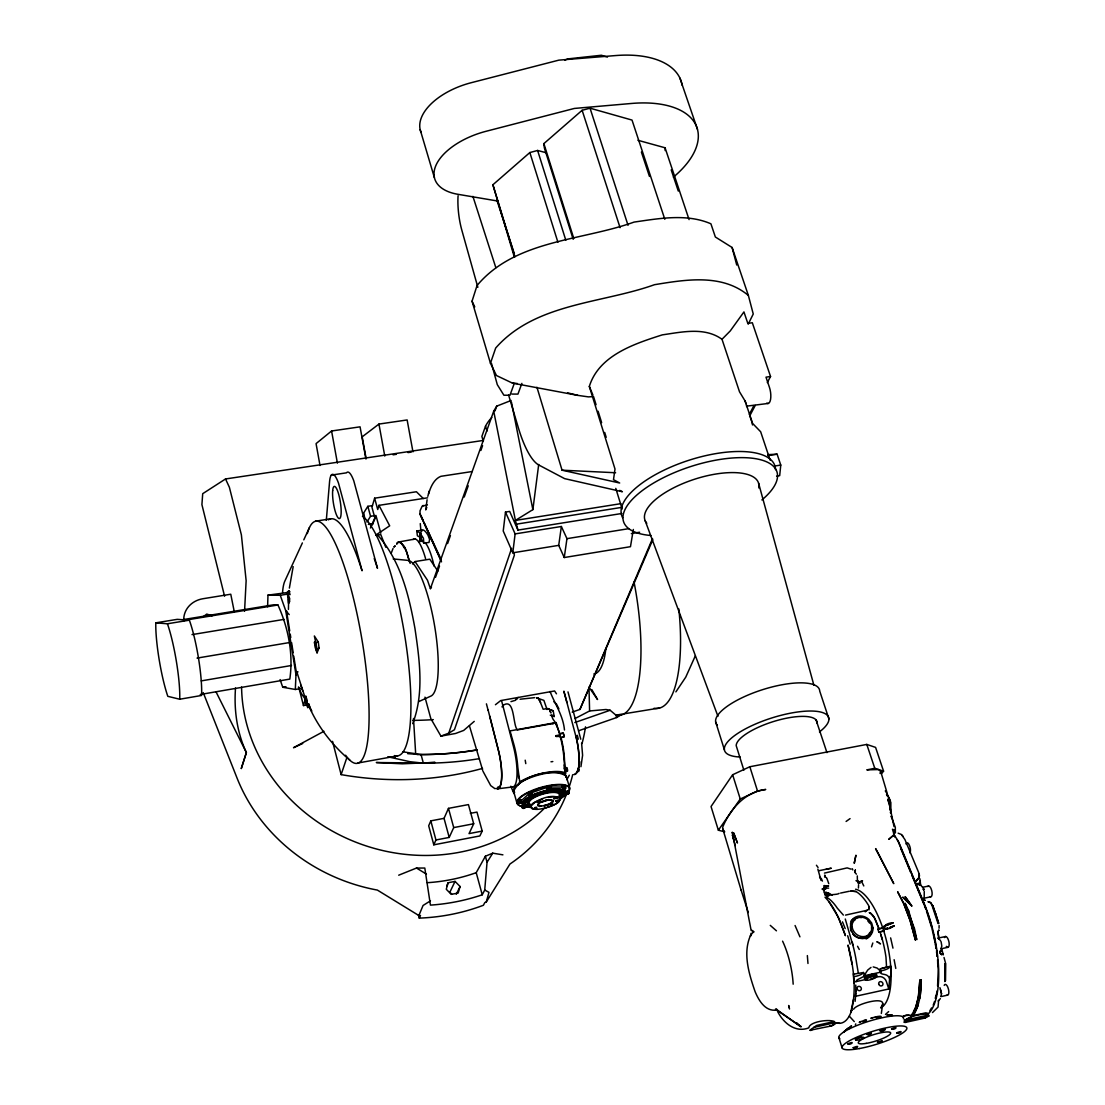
<?xml version="1.0" encoding="UTF-8"?>
<svg xmlns="http://www.w3.org/2000/svg" width="1105" height="1105" viewBox="0 0 1105 1105"><rect width="100%" height="100%" fill="white"/><g stroke="black" fill="none" stroke-linecap="round" stroke-linejoin="round"><path stroke-width="1.5" d="M398.698 875.201L416.488 868.047L424.803 868.047L430.439 905.119A199.715 181.538 19.9 0 0 482.25 894.788L484.722 890.036L487.043 862.259L485.385 856.237L492.747 853.17L502.913 854.842M938.628 1000.481L938.048 1007.069L932.482 1012.567M823.626 889.069L822.272 889.055L823.626 889.069L824.109 892.481L826.83 896.804M919.913 878.779L920.672 885.229M288.433 609.408L288.667 598.813L288.612 603.523L287.217 592.377L289.372 591.078L289.8 594.849L288.267 591.189L289.676 591.493M839.772 1023.354L836.181 1022.816C845.947 1025.91 851.375 1014.128 852.425 1006.31C856.347 985.95 853.157 964.9 848.032 945.051L852.079 964.292M421.64 531.477L421.806 529.93A43.882 9.696 80 0 1 428.008 535.234L429.596 539.489L429.016 542.445L423.837 543.149L423.408 538.232L420.314 533.48L421.033 533.342L421.364 537.928L420.646 538.038L420.314 533.48M944.899 963.864L944.789 981.572M267.603 606.714L267.976 595.153L287.231 592.556M939.913 987.649L941.529 993.754L940.742 996.6M244.564 611.162L246.139 580.691L241.387 534.875L229.384 487.291L225.531 478.962L202.712 493.686L201.911 504.612L224.577 596.244M234.288 611.756L230.765 594.228L202.961 598.73A24.545 21.976 10.5 0 0 183.789 620.969M280.076 679.575L282.742 687.255L295.325 689.479L295.974 674.685L285.753 610.747L280.256 595.291L267.976 595.153M855.878 991.461L855.753 985.066M413.505 718.457L415.701 754.204L407.676 753.665M235.517 688.028C233.859 710.032 237.009 732.477 246.374 752.56L241.304 768.5L246.374 752.56L216.014 691.813M939.098 925.52L939.057 928.2M421.06 531.629L421.613 530.4M891.086 973.823L889.608 978.892C887.149 971.074 878.475 977.635 880.298 968.864L890.699 966.157L890.989 975.522L889.608 978.892L888.807 988.989L855.38 996.323L855.712 993.077M937.579 985.95L938.311 969.002L937.634 962.787M565.249 790.973L564.572 788.528M317.315 649.947L317.08 652.834L315.312 647.82L315.574 643.497L314.773 641.673L314.303 642.447L317.08 652.834L319.041 647.834L318.281 642.019L314.359 635.955L317.315 649.947L319.041 647.834M326.307 520.358L329.539 481.987A28.495 6.147 81 0 1 338.544 483.272L362.053 570.774A122.6 26.161 80.3 0 0 328.365 519.847M853.516 999.376L850.795 1012.208M855.104 1001.379L856.14 989.624M834.676 1021.655C829.814 1019.031 811.623 1021.282 809.067 1026.849M937.22 990.757L935.59 998.423M767.768 454.638L777.119 454.196L780.765 465.081L779.688 475.633L776.594 476.117M890.713 809.302L890.312 800.517L886.721 793.28L890.699 802.423L890.326 810.531M589.006 688.056L589.6 710.957L575.028 718.54M621.866 513.48L517.955 530.096L509.681 511.422L505.482 512.085L503.231 531.008L512.789 552.818L558.716 545.359L561.368 526.491L515.123 533.908L512.789 552.818M277.949 604.988L186.414 619.988L189.356 620.181A48.427 7.597 80.3 0 1 201.58 695.459L179.714 699.23L167.808 696.33A48.275 7.155 80.3 0 1 155.805 622.847L177.201 619.352L182.463 619.712L273.267 604.849L277.949 604.988C288.308 627.875 293.488 654.091 289.814 679.092L200.254 694.493M566.133 768.666C566.658 764.329 568.785 773.528 566.699 770.862M920.327 880.644L920.23 881.403M517.955 530.096L515.413 520.414L532.872 509.626L538.701 464.487M578.744 769.232L579.766 761.704M633.358 529.461L630.472 546.685L564.254 557.528L566.962 538.66L561.368 526.491M751.096 933.242L750.461 936.211A40.015 13.232 77.5 0 1 754.011 931.819L751.773 930.327L753.417 931.957M580.94 766.69L582.597 755.268L581.617 743.182M289.372 588.095L293.17 566.63M427.083 499.778L425.743 509.916L426.806 507.361M565.332 771.76L564.144 767.851M526.118 802.299L526.242 801.595M559.959 792.547L560.111 791.719M572.21 712.103L579.918 709.438L652.53 538.549M882.743 1003.589L881.334 1013.451M868.765 908.241L868.779 905.741L866.458 902.136A61.176 22.349 77.2 0 0 855.974 891.528L850.947 891.031M419.624 540.511L420.397 537.251L419.127 542.458M880.077 773.459L880.588 771.083L878.558 769.55L866.831 769.867L874.787 768.32L883.572 771.166L881.472 773.762M935.313 998.312L935.949 995.398M869.083 909.857L869.069 906.68M858.433 888.033L858.571 884.691M890.368 812.7L890.602 811.83M895.395 832.949L895.299 827.286L891.1 816.139L892.163 817.949M308.696 703.954L309.69 706.951L307.715 707.559L308.696 703.954L309.704 706.717M427.815 496.311C429.955 488.866 433.201 479.363 440.923 476.31L472.097 471.545M418.422 914.885L419.278 918.117A199.729 181.994 19.8 0 0 483.41 905.257L484.791 902.605L486.255 902.039L488.976 892.357L484.722 890.036M308.254 704.728L303.461 705.57L305.381 698.871M835.118 1023.644L832.383 1021.959L816.595 1025.44L809.716 1030.316L831.305 1025.951L835.118 1023.644A5.387 1.119 -17.1 0 0 834.372 1022.829L813.639 1027.429M460.081 886.514L458.188 893.006L451.282 894.373L446.254 889.249L448.16 882.757L455.053 881.389L460.081 886.514L456.31 894.221M855.781 1040.15L859.372 1037.112C869.925 1036.614 859.759 1040.551 855.781 1040.15L855.256 1039.17L855.988 1039.418M423.284 498.535L416.419 491.753L374.623 498.189L371.957 507.264L375.023 518.549L372.261 524.82M427.594 497.816L378.987 505.344L377.73 509.529L374.623 498.189M412.676 723.651C424.361 693.18 419.527 659.782 414.941 628.386C408.905 595.25 400.659 560.801 377.606 535.013M532.168 803.763C539.834 799.039 552.611 793.114 560.511 798.708L558.577 802.078A15.843 4.876 -16 0 1 550.345 806.484C546.284 807.796 529.198 813.142 531.132 804.785M429.444 490.8L428.478 493.866M596.065 404.72L593.537 396.585L588.426 396.888L577.832 395.369L512.458 383.117L496.449 375.534L490.454 363.255L472.042 301.209L477.042 285.518C515.344 239.716 581.921 240.821 634.063 222.091C659.257 218.472 686.868 213.348 710.916 223.804L715.363 237.009L732.09 247.479L748.375 295.449L753.251 314.013L748.195 324.179M871.541 946.847L872.812 943.007M482.54 768.403A297.452 260.476 17.3 0 1 341.127 774.619L346.514 758.61M424.969 697.158L430.84 718.651L440.936 736.123L448.754 733.168L511.629 548.301M934.54 1001.475L933.228 1005.108M490.454 363.255L495.689 348.02C535.262 302.95 601.742 303.599 654.464 284.703C685.611 279.606 722.048 273.446 748.375 295.449M491.78 417.538A47.004 40.402 21.8 0 0 485.537 426.116L481.877 436.42L483.327 441.365M412.538 563.909L415.052 561.561L427.469 580.222L430.398 588.647L493.714 411.198L496.711 406.143L511.118 400.48M435.494 577.349L439.514 566.105M447.566 543.605L450.426 535.58M464.224 497.015L468.23 485.799M480.855 450.495L482.581 445.66M495.04 410.839L496.711 406.143M513.88 384.512L509.971 395.245L503.894 395.217L497.291 384.637L491.49 363.407M865.547 977.994L866.127 978.975M564.987 771L564.503 768.693M521.891 383.366L517.941 394.098L511.808 394.071M391.322 552.942L393.035 548.494M562.307 794.329L562.597 793.57M695.321 655.845L685.749 677.158L675.887 691.882M731.938 832.825L732.339 832.217L751.151 930.52M918.752 884.097L919.36 882.633L919.857 885.188L917.164 883.475L920.769 885.174L924.36 889.428M536.947 387.275L562.058 470.191L619.67 483.009L613.496 479.667L615.002 469.045L589.324 386.446C598.896 355.368 634.311 343.807 662.309 334.87C681.84 332.066 704.714 326.749 722.007 339.29L739.507 391.792L745.157 401.115L752.588 423.408L760.668 431.779L770.157 460.15M203.223 692.586L237.078 778.141A177.242 161.385 19.9 0 0 377.358 890.077L418.864 915.534L423.063 905.478L430.467 900.824M855.38 1024.818L855.767 1023.893M578.578 771.608L579.324 769.854M579.918 709.438L652.806 539.627M295.974 674.685L297.908 671.743M482.208 831.084L469.045 833.612L473.7 823.764L468.437 804.592L448.478 808.363L444.044 818.349L430.812 820.863L428.685 825.794L433.795 844.828L479.86 835.946L482.208 831.084L476.973 812.092L470.399 813.335M370.41 528.01L375.949 515.455L380.797 533.176M433.795 844.828L435.95 839.98L430.812 820.863M435.95 839.98L449.21 837.424L453.713 827.59L448.478 808.363M893.544 834.054L894.774 830.352L892.481 829.247L894.125 834.745L898.71 842.051L924.153 903.365M302.383 542.914L284.814 581.161A61.659 12.031 80.4 0 0 282.549 592.598M303.792 539.848L309.414 527.61M419.278 918.117L420.494 915.479L418.864 915.534M549.903 711.123L550.621 712.242M446.682 885.851L448.16 882.757M519.046 803.045L519.005 801.512L519.046 803.045L521.215 802.631L521.146 801.097L521.215 802.631M918.352 1005.094L913.241 1015.619L906.404 1015.122L902.592 1016.669M455.053 881.389L449.846 892.232L451.821 894.263M875.63 975.991L875.809 975.011M518.3 784.799L519.751 781.884L517.803 767.284A32.017 8.343 79.6 0 0 513.687 743.776L510.04 730.902L556.147 722.518L560.677 737.808L564.199 736.704L563.868 735.115L563.219 733.126L559.904 733.775L563.219 733.126L564.199 736.704L560.677 737.808M848.875 1028.175L848.46 1028.99L851.513 1025.841L848.35 1028.272M530.676 806.65A20.387 6.326 -16 0 1 526.367 800.172A20.387 6.326 -16 0 1 546.754 791.235L547.113 790.006C553.992 787.105 575.691 788.846 560.663 798.611M941.004 948.408L941.819 946.129L941.115 941.736M559.392 735.668L559.765 734.949L555.663 735.709L559.6 736.372L557.735 736.483L555.87 736.413L559.973 735.668A31.865 8.812 79.6 0 1 563.964 758.762L565.857 773.238A28.937 9.13 -16 0 0 519.751 781.884M559.6 736.372L559.973 735.668M750.806 934.858C742.367 952.8 749.01 974.044 755.129 991.738C758.859 1000.55 765.323 1011.766 776.635 1010.081M546.754 791.235L547.113 790.006L534.502 793.984L526.961 797.92L522.72 801.899L522.209 804.468L523.176 805.752L531.726 807.341M559.696 798.404A20.387 6.326 -16 0 0 549.365 790.738L549.724 789.509L549.365 790.738L547.514 791.028M749.314 414.361L753.942 405.576M749.604 416.115L755.24 405.452M767.312 382.592L770.544 376.501L752.325 322.743L747.809 323.378L743.941 311.928L730.267 330.92L722.007 339.29M567.307 770.144L566.782 768.334L566.713 769.881M568.274 791.705L569.545 788.804A26.299 8.191 -16 0 0 567.141 786.069L561.147 784.868A26.313 8.177 -16 0 0 552.182 785.379L539.254 788.293L525.87 793.873A26.313 8.191 -16 0 0 519.695 798.252L517.278 803.073A26.299 8.191 -16 0 0 519.861 805.752C523.314 807.009 520.054 806.222 522.706 805.062M567.445 794.067L566.202 792.962L567.445 794.067L568.647 793.625L568.592 792.105M566.492 794.025L568.909 793.141M485.385 856.237L476.214 872.674L482.25 894.788M502.015 706.938L502.775 705.584C515.041 696.854 512.527 724.631 517.347 729.935L553.384 723.457M924.194 897.951L924.25 891.376M396.709 544.254L398.601 542.03C406.806 544.254 407.262 556.588 410.19 563.412M521.712 800.365L527.886 794.702M929.858 1010.785L931.543 1007.953M913.835 1011.006L915.52 1008.202L918.628 996.088L919.871 979.817C918.78 992.041 918.669 1005.343 911.045 1015.606M940.963 950.728L939.968 952.372L940.576 950.369L940.369 953.214L941.902 954.844L939.927 953.173M486.255 902.039L509.971 864.013A177.242 161.385 19.9 0 0 566.464 794.315M372.468 505.607L367.841 506.325L363.807 512.775L364.76 518.77M487.043 862.259L492.747 853.17M366.915 522.03L370.548 516.284L367.841 506.325M497.512 787.92L498.286 786.677M549.668 709.41L547.9 708.54L543.149 709.244L539.585 700.308L538.024 698.125L536.533 697.808L543.881 700.39L547.058 709.534M525.552 801.291C535.262 793.003 551.119 787.022 563.412 792.161L563.412 794.578L559.89 798.224M885.478 1014.445L888.655 1011.586M430.398 588.647L431.516 587.017M883.572 771.166L875.588 747.394L866.79 744.425L749.839 766.746L732.629 774.757L711.04 806.539L718.361 830.228L724.756 831.83M864.814 979.693L856.983 981.406A6.561 5.87 44.7 0 0 855.643 981.862L857.121 979.873L863.516 976.585L867.674 970.093L871.002 967.414M718.361 830.228L740.253 799.012L757.533 791.056L765.737 789.453C745.557 791.898 731.082 807.99 723.292 825.753A41.438 11.699 -17.3 0 0 724.327 831.071M526.173 800.462L524.474 803.225L524.792 804.578L529.35 806.512M940.369 998.658L938.117 1001.006M561.022 795.959L561.754 795.117M568.854 791.36L568.288 790.572L565.207 791.65M825.476 886.721L823.363 889.677L823.929 886.887L828.639 885.975L823.902 885.644L827.479 885.934L823.722 888.917M894.111 925.824L889.787 927.634L894.111 925.824C882.992 934.029 880.298 923.2 893.116 922.813L884.124 926.239L886.293 925.037M856.9 1038.576L859.372 1037.112M864.303 975.176L863.53 972.497L862.522 973.546A5.428 1.202 -17.3 0 1 855.16 976.433M904.291 1020.398L928.462 1014.998C927.869 1012.456 906.459 1015.909 904.291 1021.724M890.699 966.157L889.138 967.745A5.415 1.188 -17.4 0 1 885.298 969.734A5.415 1.188 -17.4 0 1 880.326 970.812M824.441 873.102L847.134 867.895L851.057 869.138M394.844 546.146L393.877 547.086L395.162 545.925M563.011 788.735L563.288 787.161L563.011 788.735L564.987 788.569L565.235 786.967M522.679 808.045L525.22 807.354L522.679 808.045L522.403 806.982M904.07 1022.305L905.796 1021.711M810.642 1030.551L812.534 1029.28M427.414 504.902L422.151 506.173L420.052 510.759L420.01 513.922L440.522 558.149M514.295 256.913L492.899 184.77L529.848 152.545L537.61 150.473L545.911 152.656M573.163 239.274L544.351 147.877L543.867 143.609L582.128 110.293L590.029 108.18L632.019 120.072L664.823 219.301M539.337 802.879L537.804 804.647L540.828 806.001L539.641 806.415L537.873 805.794L537.665 804.633L539.268 803.086L546.906 799.979L540.925 801.94L542.32 801.498M565.166 786.346C567.072 784.453 560.995 785.586 561.81 787.036M548.619 804.73L552.983 801.001L549.986 799.647L553.094 800.434L553.287 801.595L551.671 803.155L548.619 804.73L539.641 806.415M865.243 911.832L867.867 909.677M365.893 458.893L360.064 426.834L331.583 430.991L316.058 443.616L320.022 465.509M202.795 617.17L206.718 614.076L212.119 615.817M474.238 721.372L463.686 730.433L455.536 733.485L440.936 736.123M495.427 704.728L500.731 700.57L554.586 690.97L556.478 693.816M850.781 1011.393L852.079 1010.371M846.098 821.457L850.063 818.612M412.966 451.848L407.137 419.955L378.946 424.071L362.178 436.834L366.142 458.603M928.462 1014.998L928.849 1015.992L925.189 1017.995L904.912 1022.526M549.668 786.87C552.072 784.067 542.804 787.796 547.845 787.506M566.243 794.288L559.406 798.639M558.743 801.387L559.061 800.49M376.114 534.875L389.678 525.814L378.987 505.344M861.057 881.569L862.563 880.892L860.298 881.472M531.298 792.81C534.019 790.586 525.814 792.478 528.604 793.501M521.008 800.642C523.715 798.293 515.206 800.545 518.466 801.332M528.204 798.39L529.571 797.451M904.567 1020.136L911.128 1017.443M853.654 1009.252C855.836 1003.81 890.699 994.348 881.017 1007.277M559.392 799.592L565.649 793.749L564.71 790.821L562.694 789.895A21.962 6.823 -16 0 0 552.32 789.592L549.765 789.992M550.152 788.625L549.82 787.561L549.296 789.163C544.931 789.965 551.865 787.133 549.296 789.163M578.702 730.736L616.673 717.532L622.281 714.037L615.968 715.184L610.153 710.266L605.954 709.507L589.6 710.957M287.217 592.377L289.372 591.078M876.182 976.392L874.718 975.729L876.182 976.392A5.58 1.216 -17.3 0 1 870.533 979.721A5.58 1.216 -17.3 0 1 866.5 979.002A5.58 1.216 -17.3 0 1 875.436 976.254M421.143 530.234L416.737 531.063L417.428 535.828L421.364 537.928M323.931 731.289L293.516 747.726L302.701 743.513M883.641 931.156L878.848 932.178L877.853 929.153L883.227 927.661M878.848 932.178L884.221 930.672M867.107 910.299L845.505 915.106M529.488 795.296L529.115 793.804L529.488 795.296L531.712 794.675L531.312 793.21M549.848 803.722L543.895 805.683L545.014 805.849M545.083 791.774C550.746 791.056 557.486 788.79 562.625 792.257L563.08 793.984L560.207 797.63C573.15 782.34 522.209 793.929 525.704 804.633L531.353 806.277M549.738 710.004L550.967 713.043M529.405 794.868L531.629 794.274M418.685 701.647L430.605 696.219A68.952 16.368 80.4 0 0 434.693 626.397A68.952 16.368 80.4 0 0 407.897 560.373L393.2 558.937M859.276 1022.429L860.878 1021.711M903.517 1015.827L909.097 1015.219M531.961 792.575L544.364 788.321A22.722 7.072 -16 0 1 547.804 787.575M564.71 60.181L567.694 58.91L601.382 55.25L607.474 57.101M545.166 808.183C550.331 805.683 558.412 804.785 560.511 798.708M893.116 922.813L884.124 926.239M887.384 928.034L886.804 928.255A3.163 0.732 -17.6 0 0 885.16 929.222M539.779 793.321L530.662 797.465L526.215 800.973L525.165 802.934L525.704 804.633L529.64 806.236M859.524 1022.056L861.555 1021.269M937.883 938.173L945.618 936.488M542.624 798.984L534.806 802.396L530.621 806.47L532.002 808.639L537.665 809.33M519.281 802.575L521.463 802.161M518.77 801.995L520.911 801.567M610.153 710.266L574.821 722.546M868.019 975.826L870.091 975.08M888.227 928.172L885.119 929.264L887.453 928.49M541.312 792.893L536.408 794.578M825.739 888.696L823.349 889.981C822.493 890.644 827.092 887.246 828.653 888.158M536.533 697.808L538.19 698.263L540.594 702.545M548.329 797.437L552.528 796.719L558.743 797.437M510.952 701.634L515.441 700.294M863.53 972.497L854.179 974.071M871.431 1018.119L874.207 1017.332M858.254 1038.299L861.444 1037.402M563.591 788.21L565.567 788.031M870.795 1018.202L873.005 1017.581M562.721 787.672L563.412 787.851C571.561 787.05 557.486 790.89 564.724 787.561L564.987 788.569M448.754 733.168L454.431 729.756L514.391 555.152L513.659 552.32M548.398 791.774L539.903 793.956C546.381 792.451 556.437 788.114 561.796 794.039M316.417 642.475L318.281 642.019M839.123 893.365C837.3 895.271 825.96 893.627 827.065 897.522A61.383 21.796 77.3 0 1 837.355 908.213L843.364 915.078M829.427 895.382L826.526 896.542L827.065 897.522M547.155 790.476L544.489 791.097A21.962 6.796 -16 0 0 531.45 795.821L525.082 799.854L522.485 803.597L524.101 806.319L530.58 807.506M941.432 996.503L947.482 995.149M904.622 1021.407L928.849 1015.992M565.857 768.541L566.782 768.334M940.659 948.877L947.814 947.344M824.717 894.87L829.703 893.807M864.345 975.729L881.113 972.082M873.765 977.745L878.461 976.723A6.547 5.829 44.9 0 1 886.362 981.489L888.807 988.989M922.744 887.26L928.614 886.03M877.853 929.153L884.235 927.799M520.054 699.23L534.613 697.656M923.78 898.268L930.797 896.804M840.587 893.061L849.386 891.238M871.638 974.651L874.386 974.223M546.34 790.959L547.707 790.683M818.598 870.768L831.292 868.212L826.084 869.248M416.737 531.063L421.033 533.342M453.713 827.59L473.7 823.764M546.685 790.862L549.268 790.379M305.698 698.595L304.635 695.915L305.767 702.877L307.3 702.6M398.905 541.947L415.259 538.991M357.882 763.03L397.717 755.82M548.177 787.492L549.82 787.561M545.566 792.34L537.237 794.909L529.64 799.081L527.002 802.299L529.129 805.338M282.742 687.255L285.946 686.702M295.325 689.479L301.872 688.346M873.696 975.08L874.939 974.859M201.262 680.887L291.471 665.486M197.049 658.097L289.289 642.585M285.753 610.747L289.22 614.601M192.008 634.615L284.096 619.38M280.256 595.291L288.474 593.965M155.805 622.847L167.421 623.773L189.356 620.181M624.007 713.816L659.561 708.015M415.052 561.561L429.79 559.185L437.884 571.133M566.962 538.66L628.621 528.687M631.342 533.577L639.643 532.223M566.23 769.177L567.155 769.025M517.029 524.06L622.281 507.292M375.866 535.386L380.783 534.599L385.811 547.265M620.913 503.659L515.413 520.414L493.714 411.198M315.56 521.173L330.796 518.798M370.548 516.284L375.175 515.552M767.782 455.647L777.119 454.196M368.393 524.392L373.324 523.618M774.536 466.061L780.765 465.081M545.953 800.365L551.326 799.799M331.32 475.109L346.473 472.829A28.44 6.298 81 0 1 353.821 480.951L377.496 568.288A122.406 26.769 80.3 0 0 374.222 558.55M225.531 478.962L483.451 440.412M393.062 454.818L396.377 454.321M407.98 452.594L411.309 452.097M746.566 406.157L768.389 403.422M808.846 1027.83C795.31 1033.258 783.169 1022.705 777.492 1011.296M770.544 376.501L766 377.164L769.439 387.358A10.857 4.006 82 0 1 770.586 399.306A10.857 4.006 82 0 1 766.773 403.132M880.298 968.864L886.555 967.055L885.975 957.137A61.176 22.349 77.2 0 0 882.854 941.391L879.939 931.584M544.447 791.47L547.293 791.111M550.152 790.862L553.122 790.476M550.981 761.787L552.804 761.552M497.582 788.818L512.596 786.967M422.801 505.593L423.629 505.51M529.198 794.233L530.345 794.108L530.649 795.186M888.31 1014.998C881.762 1015.523 900.257 1015.592 888.31 1014.998L892.288 1015.315L890.837 1015.454M850.657 891.058L855.974 891.528M552.279 723.637L553.605 723.554M411.93 762.906L376.322 762.533L402.303 763.804L435.108 762.436L422.096 763.003M898.144 833.184L901.418 834.482L904.967 839.648L918.794 872.812M873.199 966.903L877.094 968.049L881.072 971.53M562.058 470.191L615.609 472.747M550.29 715.184L554.185 716.537L553.218 710.833L549.282 709.424L553.218 710.833M512.458 383.117L517.32 383.504M479.446 758.624A309.939 269.841 18 0 1 423.367 763.168L409.858 761.69L387.8 756.787M477.056 750.019A309.607 269.164 17.9 0 1 421.019 754.508L402.828 751.814M923.628 1017.774L925.189 1017.995M829.731 1025.73L831.305 1025.951A5.373 1.119 -17.1 0 0 834.496 1024.266M824.869 892.37L828.916 893.144M561.285 787.036L551.133 787.036A22.722 7.072 -16 0 0 549.489 787.285M857.881 882.978L859.193 883.185M529.295 804.937L530.939 805.186M498.148 201.11L457.843 194.287A57.571 30.18 -17.4 0 1 436.033 165.156A57.571 30.18 -17.4 0 1 485.965 131.315L574.365 108.442L631.632 103.456A95.721 48.965 -18.9 0 1 673.387 177.145M577.832 395.369L567.569 392.841M777.423 1009.625L775.461 1009.141L801.263 1026.794L798.777 1025.136L800.158 1026.241M938.2 938.048L940.59 940.769M637.917 140.28L665.072 147.78L689.078 219.605M495.026 788.735L490.731 785.627L482.926 771.152M820.366 878.53L821.526 878.889L819.551 877.025M558.716 790.628L559.986 791.028M552.735 716.427L551.63 715.943M529.875 805.283L527.541 804.164M826.015 892.246L832.286 895.078M856.002 880.644L860.077 883.171L858.254 881.514M825.076 877.149L824.772 875.063L824.62 876.472L826.181 877.619M560.207 790.462L561.381 790.987M551.726 714.838L554.185 716.537M619.739 490.385L622.377 491.739L564.614 478.631L538.978 465.108A76.259 22.017 81.8 0 1 518.342 427.718L508.576 394.968M878.185 942.399L876.831 941.681L880.505 943.877L879.539 943.311M929.029 902.205L928.034 901.611L929.139 902.343M800.697 1026.504L796.705 1023.037L797.617 1023.962M416.488 868.047L426.433 874.124M776.912 1009.735L776.276 1009.335L799.84 1026.006M550.041 691.44C554.986 704.313 563.08 715.294 564.475 730.004M553.909 701.786L556.464 704.051L558.895 708.83M349.967 760.295C332.522 745.53 318.005 727.062 308.903 706.04M770.268 925.368L776.442 930.824M854.952 872.522L856.416 874.152M825.007 897.219C835.214 907.73 840.587 922.053 845.436 935.686L838.129 916.86L829.137 902.039M849.344 1016.186L854.289 1021.614M560.995 791.622L561.768 793.321M818.073 867.494L816.429 865.243M510.8 786.304L513.963 793.556M861.499 881.251L863.792 885.934M902.039 835.187L903.158 836.485M420.646 538.038L423.837 543.149M425.094 542.541L426.723 544.793A32.984 8.025 80.6 0 1 434.058 566.009M305.173 698.995L303.198 696.26A61.659 12.031 80.4 0 1 298.391 687.158M553.26 719.507L553.702 720.129A30.995 8.591 79.6 0 1 555.787 723.499L559.904 733.775M588.924 687.117L597.543 699.534L591.783 689.575M560.622 792.492L561.243 794.633L559.503 797.05A17.252 5.345 -16 0 0 542.334 793.763A17.252 5.345 -16 0 0 530.718 805.49M514.502 792.023L513.811 790.931C520.041 776.263 552.583 767.105 565.884 775.917L565.898 777.202M885.423 790.89L885.989 791.815M885.464 790.959L886.03 791.912M923.269 889.235L923.794 890.133L923.283 889.221M309.013 706.261L311.693 711.137L310.325 708.291M857.563 946.267L859.262 949.471M404.112 546.588L406.971 553.025M821.595 879.4L822.438 881.099M552.113 717.255L552.832 718.747M472.042 301.209L474.763 306.886M555.787 723.499L557.334 726.786M441.53 561.851L419.748 513.618M558.716 545.359L564.254 557.528M826.775 878.033L828.778 883.682M420.825 515.358L422.925 520.068M424.32 523.204L441.13 560.87M505.482 512.085L515.123 533.908M795.075 925.52L799.937 936.833M924.042 903.876L898.614 842.576A16.948 6.519 77.8 0 0 897.108 839.455M852.3 868.723L852.798 869.925M900.976 848.999L910.741 872.536M912.039 875.671L923.752 903.918M589.324 386.446L592.943 395.134M305.767 702.877L307.715 707.559M842.466 921.846L845.187 928.601M924.319 905.34L926.004 909.622M942.869 953.518L943.352 954.831M645.14 520.635L717.946 716.289M938.062 923.559L932.109 905.699M859.303 882.204L857.383 880.022L857.3 875.906M926.515 911.073L931.695 927.634M296.886 672.061L304.856 696.924M300.671 685.128L302.66 690.763M892.964 948.145L890.63 937.896M679.907 78.096L697.476 129.313M880.588 771.083L887.039 792.782M866.79 744.425L874.787 768.32M671.205 169.866L678.29 191.068M749.756 415.701L751.538 421.046M816.043 719.88L826.954 752.629M828.916 718.913L819.73 691.122A54.38 17.279 -17.7 0 0 760.406 690.376A54.38 17.279 -17.7 0 0 717.352 725.142M641.397 152.048L649.464 176.441M722.739 828.736L741.123 890.16M590.029 108.18L628.041 225.31M748.265 912.523L741.096 890.036M496.905 200.198L514.405 253.929M582.128 110.293L620.071 227.658M472.912 196.372L495.841 267.686M882.26 939.388L880.851 934.706M838.847 1037.512L842.12 1047.913M749.839 766.746L757.533 791.056M543.867 143.609L573.785 238.459M537.61 150.473L565.815 240.241M732.629 774.757L740.253 799.012M715.653 721.91L724.41 749.825M743.858 770.157L736.192 745.626A42.239 12.998 -17.6 0 1 777.478 720.363A42.239 12.998 -17.6 0 1 817.065 723.126M529.848 152.545L557.915 242.257M745.157 401.115L745.958 403.698M598.095 411.24L601.645 422.649M604.684 432.428L606.203 437.304M615.775 488.369L622.184 509.032M858.336 973.173L856.665 963.463A61.383 21.796 77.3 0 0 853.543 947.662L845.284 919.029M492.899 184.77L514.916 256.83M568.315 792.561L568.647 793.625M482.65 770.13L469.432 725.805M524.336 806.816L524.668 807.865M616.673 717.532L615.968 715.184A119.299 36.023 80.4 0 0 634.035 582.004M549.42 787.271L549.738 788.321M531.395 793.611L531.712 794.675M847.673 935.742L850.159 944.167M420.176 129.658L434.403 177.656M485.537 426.116L486.987 431.074M567.984 691.882L580.774 739.204M564.558 786.801L564.862 787.865M566.133 775.82L569.6 787.755M735.308 845.615L732.394 834.841L733.872 840.532M563.923 691.191L575.677 735.612A29.863 8.426 79.5 0 1 578.675 765.309M563.412 787.851L563.716 788.915M817.852 869.096L821.07 880.492M523.093 807.161L523.397 808.211M513.535 790.987L516.905 802.948M477.843 287.3L461.807 230.089A32.28 8.785 82.8 0 1 458.078 195.765M566.464 792.506L566.755 793.556M522.955 806.484L523.245 807.534M547.334 788.017L548.039 789.398M758.596 483.203L813.888 685.224M519.723 802.009L520.013 803.086M486.421 703.844L488.065 710.114M444.044 818.349L449.21 837.424M421.019 754.508L423.367 763.168M886.652 793.431L887.301 795.918M732.09 247.479L736.731 265.02M395.079 757.989L394.43 755.571A122.254 27.197 80.3 0 0 406.847 649.851A122.254 27.197 80.3 0 0 362.454 516.339M746.51 405.563L746.8 406.654M488.092 709.949L498.245 749.839A30.125 7.68 79.6 0 1 497.264 788.542M940.493 989.528L941.529 993.754M332.55 741.372L341.127 774.619M944.029 957.483L945.479 962.966M489.722 716.151L498.3 749.756A30.401 7.749 79.6 0 1 496.048 788.362M298.806 687.269L303.461 705.57M932.081 929.056L935.12 942.731M852.314 942.234L853.046 945.231M577.335 735.308L578.274 739.19M933.697 934.54L933.974 935.673M941.93 949.499L942.91 953.67M501.601 700.791L513.494 746.704A31.299 8.149 79.6 0 1 510.98 786.511M789.315 1007.884L788.666 1005.495L789.523 1009.003M891.183 812.866L894.014 826.581M888.213 799.136L891.265 813.28L888.461 799.606M934.305 937.316L936.349 948.546M511.449 402.165L532.872 509.626M894.125 959.692L895.782 968.422M378.946 424.071L384.775 456.061M331.583 430.991L337.412 463.147M564.724 769.246L564.172 764.826M518.632 777.837L518.052 772.92M525.207 760.185L525.787 763.624M938.974 939.126L937.938 931.764L938.698 937.441M935.355 944.209L936.073 948.643M286.471 610.623L289.703 630.817M290.242 634.187L290.781 637.544M291.582 642.599L293.198 652.696M293.737 656.052L296.693 674.575M936.584 950.162L937.399 956.516M887.964 799.247L888.337 801.899M853.309 973.795L853.958 982.939M936.515 951.681L937.109 956.336M420.273 523.577L420.853 530.359M807.354 955.59L807.976 963.477M420.411 532.651L420.729 537.237M419.693 532.79L420.01 537.362M937.565 959.679L937.896 966.005M521.491 801.277L521.532 802.12M920.078 998.022L921.252 979.693C921.432 991.889 919.692 1005.067 913.241 1015.619L925.769 1012.829L928.628 1013.492A78.621 29.89 77 0 0 924.139 903.407M665.072 147.78L665.169 150.556M782.589 941.156A44.172 14.793 77.5 0 1 793.169 984.196M646.798 523.287A59.739 23.357 -18 0 1 695.749 478.852A59.739 23.357 -18 0 1 758.804 487.927M650.873 535.497A80.624 31.644 -18 0 1 640.057 492.319A80.624 31.644 -18 0 1 747.809 457.815A80.624 31.644 -18 0 1 761.884 499.943M622.64 517.734A80.541 31.796 -18 0 1 690.39 459.791A80.541 31.796 -18 0 1 775.503 469.639M740.184 757.022A54.601 16.796 -17.6 0 1 737.256 733.734A54.601 16.796 -17.6 0 1 808.888 711.04A54.601 16.796 -17.6 0 1 819.44 731.911M924.609 905.257A77.488 29.476 77 0 1 926.252 909.498M926.791 910.934A77.488 29.476 77 0 1 931.943 927.44M886.514 794.315A11.547 3.757 77.1 0 1 887.232 795.697M889.18 801.539A11.547 3.757 77.1 0 1 889.566 803.418M855.574 889.221A61.162 22.418 77.2 0 1 887.798 946.46A61.162 22.418 77.2 0 1 880.63 1007.912M946.999 995.039A5.525 2.155 76.4 0 0 948.477 989.21L947.759 987.069A5.525 2.155 76.4 0 0 944.209 985.384M946.294 946.35A5.553 2.196 76.8 0 0 948.781 946.584A5.553 2.196 76.8 0 0 948.808 941.267L948.09 939.126A5.553 2.196 76.8 0 0 944.513 937.565M930.313 896.721A5.511 2.169 77.3 0 0 931.764 890.685L931.045 888.572A5.511 2.169 77.3 0 0 927.827 886.569M905.99 843.958A5.428 2.113 77.8 0 1 909.387 845.228L910.092 847.3A5.428 2.113 77.8 0 1 909.94 852.867M893.544 835.463A16.741 6.45 77.8 0 1 895.243 837.162M893.724 835.242A16.948 6.519 77.8 0 1 895.437 836.955M871.486 927.509A11.989 10.663 42.5 0 1 866.127 938.974M851.085 921.045A11.989 10.663 42.5 0 1 861.472 917.62M867.908 921.128A11.989 10.663 42.5 0 1 869.524 923.048M867.37 979.721A6.437 1.409 -17.3 0 1 866.306 977.814A6.437 1.409 -17.3 0 1 875.63 975.121A6.437 1.409 -17.3 0 1 874.014 977.801M872.398 978.436A6.437 1.409 -17.3 0 1 870.657 979.002M865.685 978.602A6.437 1.409 -17.3 0 1 868.889 975.287A6.437 1.409 -17.3 0 1 876.514 974.721M869.801 932.427A10.359 9.213 42.5 0 1 862.301 938.366A10.359 9.213 42.5 0 1 852.701 933.877M851.43 931.75A10.359 9.213 42.5 0 1 855.104 919.843M569.31 775.185A174.604 157.918 20.1 0 1 566.741 779.66M545.387 807.285A174.604 157.918 20.1 0 1 355.313 841.996A174.604 157.918 20.1 0 1 241.581 687.048M585.498 726.841A174.604 157.918 20.1 0 1 582.045 743.527M572.68 774.716A177.242 161.385 19.9 0 1 568.84 787.879M476.214 872.674A176.524 160.446 19.9 0 1 427.207 882.702M307.328 533.577A122.793 25.539 80.3 0 1 361.446 636.618A122.793 25.539 80.3 0 1 345.589 755.226M605.802 648.925A74.187 21.92 80.4 0 1 593.786 674.009M678.843 608.979A118.788 37.487 80.4 0 1 654.077 708.25M433.298 719.631A306.872 265.38 17.4 0 1 412.621 720.377M477.305 749.784A308.972 268.653 17.9 0 1 416.999 754.563M167.421 623.773A48.537 7.238 80.3 0 1 179.714 699.23M421.06 132.42A57.129 30.926 -17.5 0 1 471.062 82.751L558.812 60.153L615.761 55.554A95.016 50.195 -19 0 1 682.13 85.223M751.911 422.276A10.608 3.84 81.7 0 1 752.505 424.955M903.407 1018.92A33.827 6.851 -17.2 0 0 884.787 1017.194L877.826 1018.741A33.827 6.851 -17.2 0 0 839.869 1038.783M548.743 799.675A7.846 2.431 -16 0 1 539.875 801.981M396.709 543.411A35.622 7.956 80.9 0 1 404.112 547.831M413.077 539.53A36.147 8.716 80.6 0 1 425.577 558.647M406.944 553.495A35.664 7.542 80 0 1 409.554 561.823M420.646 541.616A32.984 8.025 80.6 0 1 422.621 540.911M515.938 699.797A57.653 15.484 79.6 0 1 517.029 697.808M578.26 767.961A29.863 8.426 79.5 0 1 575.028 773.928M563.882 691.537A148.194 40.056 79.6 0 1 566.92 702.504M575.76 735.474A30.291 8.55 79.5 0 1 573.813 774.536M560.939 737.311A30.995 8.591 79.6 0 1 564.475 766.566M516.767 699.341A56.825 15.263 79.6 0 1 518.135 697.448M537.431 793.556A19.061 5.926 -16 0 1 540.096 792.617M530.276 804.316A15.677 4.862 -16 0 1 542.804 794.136A15.677 4.862 -16 0 1 559.047 796.001M514.543 792.658A27.376 8.647 -16 0 1 536.464 775.627A27.376 8.647 -16 0 1 566.312 777.077M522.223 806.346A27.432 8.536 -16 0 1 538.95 787.976A27.432 8.536 -16 0 1 568.453 791.871M566.078 794.246A27.432 8.536 -16 0 1 561.257 797.465M527.693 806.747A27.432 8.536 -16 0 1 524.765 806.664M945.493 963.394L945.383 980.895L945.493 963.394M550.925 788.169C547.32 792.009 545.469 787.188 550.925 788.169M862.37 1021.49C867.784 1022.374 867.991 1017.056 862.37 1021.49M288.377 595.968L289.496 601.976L289.676 598.399L288.377 595.968M873.047 928.048L872.964 929.775A12.003 10.677 42.5 0 1 865.229 938.325A12.003 10.677 42.5 0 1 853.267 933.946L850.712 929.236L850.56 923.186A12.017 10.691 42.5 0 1 868.792 919.346L871.679 923.048L873.047 928.048M919.415 875.257L919.332 876.486A7.79 6.216 19.5 0 1 918.214 878.917L915.893 881.238L919.208 877.121L919.07 873.627L919.415 875.257M855.38 870.063L854.635 872.052L855.38 870.063M306.057 696.371L307.176 702.973L306.057 696.371M854.455 862.107L854.262 863.35L855.919 855.215L854.455 862.107M938.173 931.405L938.863 930.175L938.173 931.405M875.201 1017.028C879.414 1019.611 886.182 1014.349 875.201 1017.028M847.991 1028.313L843.516 1032.111L847.991 1028.313M894.125 834.745L888.807 839.317L894.125 834.745M555.58 800.945C556.975 803.432 561.34 798.059 555.58 800.945M565.995 793.556C567.086 796.47 572.611 790.42 565.995 793.556M522.223 807.727C523.798 810.462 528.411 804.509 522.223 807.727M518.549 802.589C519.723 805.476 525.151 799.412 518.549 802.589M847.728 1043.811C849.869 1045.883 856.637 1040.164 847.728 1043.811M853.212 1047.651C855.311 1049.681 862.052 1044.045 853.212 1047.651M866.928 1034.363C868.986 1036.49 875.92 1030.675 866.928 1034.363M529.046 794.592C528.715 797.893 536.174 791.705 529.046 794.592M879.898 1030.62C882.301 1033.189 890.74 1026.186 879.898 1030.62M877.508 1042.167L882.232 1041.103L877.508 1042.167M891.555 1028.838C893.503 1030.993 900.589 1025.15 891.555 1028.838M896.666 1032.816C898.572 1034.929 905.63 1029.169 896.666 1032.816M540.469 801.208L537.279 801.816L540.469 801.208M534.544 807.714C533.867 810.186 539.765 805.725 534.544 807.714M557.03 798.059L553.854 798.653L557.03 798.059M551.022 804.564C550.318 807.037 556.243 802.575 551.022 804.564M870.409 912.979L869.221 912.592C875.27 915.216 876.334 923.241 878.945 928.573L874.276 917.633L870.422 912.992M924.94 900.257L923.02 898.945L924.94 900.257M931.004 903.089L929.706 902.025L932.924 906.059L931.004 903.089M919.871 885.05L919.07 884.387L919.871 885.05M904.995 899.277L902.688 897.136L911.791 905.962L905.23 896.763L911.791 905.962L904.995 899.277M903.724 903.6L897.647 891.79L903.724 903.6L910.106 920.437L915.382 939.968L910.106 920.437L903.724 903.6M878.917 854.69L875.602 848.626L893.752 883.641L878.917 854.69M908.752 911.045L905.05 903.172L914.567 928.932L916.777 939.651L908.752 911.045M734.286 834.496L733.554 832.825L737.449 843.018L734.286 834.496M935.894 914.194L932.841 905.851L938.739 923.518L935.894 914.194M857.079 988.809A2.293 2.058 44.8 0 0 860.712 990.232A2.293 2.058 44.8 0 0 859.801 986.503A2.293 2.058 44.8 0 0 857.079 988.809M878.71 984.072A2.293 2.044 44.9 0 0 882.329 985.508A2.293 2.044 44.9 0 0 881.403 981.779A2.293 2.044 44.9 0 0 878.71 984.072M852.176 927.206A10.373 9.227 42.4 0 0 868.074 935.203A10.373 9.227 42.4 0 0 865.56 918.296A10.373 9.227 42.4 0 0 852.176 927.206M332.674 490.648A16.285 3.508 81 0 0 338.116 517.858A16.285 3.508 81 0 0 339.815 499.059A16.285 3.508 81 0 0 332.674 490.648M859.552 1048.521A33.868 6.74 -17.2 0 0 906.86 1027.94A33.868 6.74 -17.2 0 0 857.01 1037.084A33.868 6.74 -17.2 0 0 859.552 1048.521M866.237 1043.382A16.934 3.37 -17.2 0 0 890.685 1033.147A16.934 3.37 -17.2 0 0 866.486 1037.208A16.934 3.37 -17.2 0 0 866.237 1043.382"/></g></svg>
